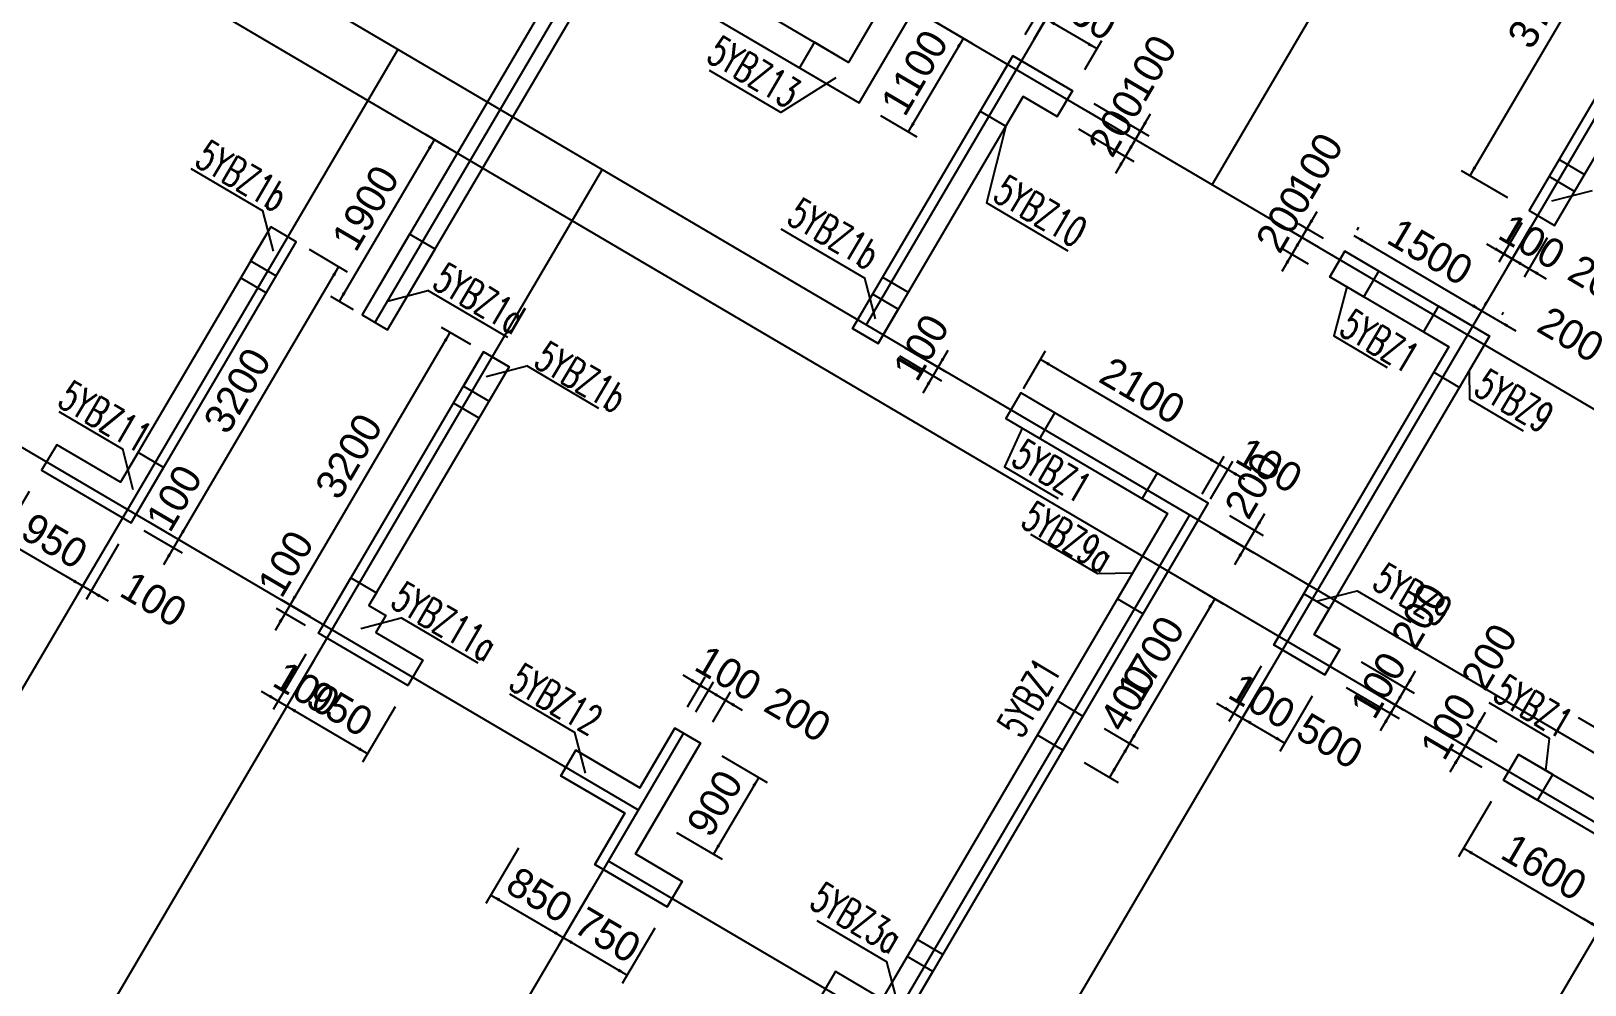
# Model space of a CAD drawing. Extents: x 387171 to 699106, y 11966 to 245688.
# Drawn here: x 504530 to 520263, y 163397 to 173051 of the extents above; entities that cross this region are included whole.
import ezdxf

# ---------------------------------------------------------------- set-up
doc = ezdxf.new("R2010")
doc.units = 0
doc.header["$LTSCALE"] = 100
doc.header["$MEASUREMENT"] = 0
doc.linetypes.add('DASHED', pattern=[19.05, 12.7, -6.35])
for name, color, linetype in [('b边缘构件', 235, 'Continuous'), ('COLU_DASH', 9, 'DASHED'), ('DOTE', 253, 'Continuous'), ('wall-主楼', 2, 'Continuous'), ('Y阴影', 254, 'Continuous'), ('小尺寸', 4, 'Continuous'), ('边缘构件标注', 1, 'Continuous')]:
    doc.layers.add(name, color=color, linetype=linetype)
doc.styles.get("Standard").update_dxf_attribs({"font": 'standard'})
doc.styles.add('tk', font='tk')
doc.dimstyles.get("Standard").update_dxf_attribs({"dimtxt": 300, "dimasz": 100, "dimexe": 100, "dimexo": 250, "dimgap": 100, "dimtad": 0, "dimtoh": 1, "dimdec": 0, "dimdsep": 46, "dimcen": 0.09, "dimclrt": 7, "dimadec": 0, "dimazin": 0, "dimtfac": 1, "dimtdec": 4, "dimtofl": 0, "dimtmove": 0, "dimatfit": 3, "dimfxl": 1, "dimtolj": 1, "dimtzin": 0, "dimarcsym": 0})

# ---------------------------------------------------------------- blocks, each defined once
blk = doc.blocks.new('*D2925')
at = {"layer": '小尺寸', "color": 0, "linetype": 'ByBlock', "lineweight": -2}
for p, q in [((509464, 164782), (509135, 164221)), ((509186, 164307), (509918, 163877)), ((510197, 164351), (509868, 163790))]:
    blk.add_line(p, q, dxfattribs=at)
for points in [[(509186, 164307), (509280, 164271), (509263, 164242)], [(509918, 163877), (509824, 163913), (509841, 163942)]]:
    blk.add_solid(points, dxfattribs=at)
at = {"layer": '小尺寸', "color": 7, "linetype": 'Continuous', "lineweight": -2, "insert": (509679, 164308), "char_height": 300, "width": 566.67, "attachment_point": 5, "rotation": 329.5454, "style": 'tk'}
blk.add_mtext('850', dxfattribs=at)
blk = doc.blocks.new('*D2810')
at = {"layer": '小尺寸', "color": 0, "linetype": 'ByBlock', "lineweight": -2}
for p, q in [((510197, 164351), (509868, 163790)), ((510844, 163971), (510514, 163410)), ((509918, 163877), (510565, 163496))]:
    blk.add_line(p, q, dxfattribs=at)
for points in [[(509918, 163877), (510013, 163840), (509996, 163812)], [(510565, 163496), (510470, 163533), (510487, 163562)]]:
    blk.add_solid(points, dxfattribs=at)
at = {"layer": '小尺寸', "color": 7, "linetype": 'Continuous', "lineweight": -2, "insert": (510368, 163902), "char_height": 300, "width": 566.67, "attachment_point": 5, "rotation": 329.5454, "style": 'tk'}
blk.add_mtext('750', dxfattribs=at)
blk = doc.blocks.new('*D4076')
at = {"layer": '小尺寸', "color": 0, "linetype": 'ByBlock', "lineweight": -2}
for p, q in [((519623, 171109), (519390, 170712)), ((519709, 171058), (519476, 170661)), ((519268, 170899), (519699, 170646))]:
    blk.add_line(p, q, dxfattribs=at)
for points in [[(519440, 170798), (519346, 170834), (519363, 170863)], [(519527, 170747), (519621, 170711), (519604, 170682)]]:
    blk.add_solid(points, dxfattribs=at)
at = {"layer": '小尺寸', "color": 7, "linetype": 'Continuous', "lineweight": -2, "insert": (519728, 170919), "char_height": 300, "width": 476.67, "attachment_point": 5, "rotation": 329.5454, "style": 'tk'}
blk.add_mtext('100', dxfattribs=at)
blk = doc.blocks.new('*D4615')
at = {"layer": '小尺寸', "color": 0, "linetype": 'ByBlock', "lineweight": -2}
for p, q in [((516663, 168147), (517006, 167945)), ((516717, 167651), (517021, 168168)), ((516562, 167974), (516904, 167773))]:
    blk.add_line(p, q, dxfattribs=at)
for points in [[(516920, 167996), (516956, 168091), (516985, 168074)], [(516818, 167823), (516782, 167729), (516753, 167746)]]:
    blk.add_solid(points, dxfattribs=at)
at = {"layer": '小尺寸', "color": 7, "linetype": 'Continuous', "lineweight": -2, "insert": (516898, 168453), "char_height": 300, "width": 566.67, "attachment_point": 5, "rotation": 59.5454, "style": 'tk'}
blk.add_mtext('200', dxfattribs=at)
blk = doc.blocks.new('*D559')
at = {"layer": '小尺寸', "color": 0, "linetype": 'ByBlock', "lineweight": -2}
for p, q in [((513372, 169850), (513800, 169598)), ((513561, 169390), (513815, 169821)), ((513322, 169763), (513749, 169512))]:
    blk.add_line(p, q, dxfattribs=at)
for points in [[(513713, 169649), (513750, 169744), (513778, 169727)], [(513663, 169563), (513626, 169468), (513598, 169485)]]:
    blk.add_solid(points, dxfattribs=at)
at = {"layer": '小尺寸', "color": 7, "linetype": 'Continuous', "lineweight": -2, "insert": (513542, 169850), "char_height": 300, "width": 476.67, "attachment_point": 5, "rotation": 59.5454, "style": 'tk'}
blk.add_mtext('100', dxfattribs=at)
blk = doc.blocks.new('*D1494')
at = {"layer": '小尺寸', "color": 0, "linetype": 'ByBlock', "lineweight": -2}
for p, q in [((519313, 165255), (518984, 164694)), ((519034, 164780), (520414, 163969)), ((520692, 164444), (520363, 163883))]:
    blk.add_line(p, q, dxfattribs=at)
for points in [[(519034, 164780), (519129, 164744), (519112, 164715)], [(520414, 163969), (520319, 164006), (520336, 164035)]]:
    blk.add_solid(points, dxfattribs=at)
at = {"layer": '小尺寸', "color": 7, "linetype": 'Continuous', "lineweight": -2, "insert": (519851, 164590), "char_height": 300, "width": 685, "attachment_point": 5, "rotation": 329.5454, "style": 'tk'}
blk.add_mtext('1600', dxfattribs=at)
blk = doc.blocks.new('*D1072')
at = {"layer": '小尺寸', "color": 0, "linetype": 'ByBlock', "lineweight": -2}
for p, q in [((520692, 164444), (520363, 163883)), ((520778, 164393), (520449, 163833)), ((520241, 164071), (520672, 163817))]:
    blk.add_line(p, q, dxfattribs=at)
for points in [[(520414, 163969), (520319, 164006), (520336, 164035)], [(520500, 163919), (520594, 163882), (520577, 163854)]]:
    blk.add_solid(points, dxfattribs=at)
at = {"layer": '小尺寸', "color": 7, "linetype": 'Continuous', "lineweight": -2, "insert": (521135, 163835), "char_height": 300, "width": 476.67, "attachment_point": 5, "rotation": 329.5454, "style": 'tk'}
blk.add_mtext('100', dxfattribs=at)
blk = doc.blocks.new('*D1032')
at = {"layer": '小尺寸', "color": 0, "linetype": 'ByBlock', "lineweight": -2}
for p, q in [((507312, 166743), (506982, 166183)), ((507398, 166692), (507068, 166132)), ((506860, 166370), (507291, 166117))]:
    blk.add_line(p, q, dxfattribs=at)
for points in [[(507033, 166269), (506938, 166305), (506955, 166334)], [(507119, 166218), (507214, 166182), (507197, 166153)]]:
    blk.add_solid(points, dxfattribs=at)
at = {"layer": '小尺寸', "color": 7, "linetype": 'Continuous', "lineweight": -2, "insert": (507320, 166390), "char_height": 300, "width": 476.67, "attachment_point": 5, "rotation": 329.546, "style": 'tk'}
blk.add_mtext('100', dxfattribs=at)
blk = doc.blocks.new('*D1934')
at = {"layer": '小尺寸', "color": 0, "linetype": 'ByBlock', "lineweight": -2}
for p, q in [((507398, 166692), (507068, 166132)), ((507119, 166218), (507938, 165737)), ((508217, 166211), (507887, 165650))]:
    blk.add_line(p, q, dxfattribs=at)
for points in [[(507119, 166218), (507214, 166182), (507197, 166153)], [(507938, 165737), (507843, 165773), (507860, 165802)]]:
    blk.add_solid(points, dxfattribs=at)
at = {"layer": '小尺寸', "color": 7, "linetype": 'Continuous', "lineweight": -2, "insert": (507655, 166193), "char_height": 300, "width": 556.67, "attachment_point": 5, "rotation": 329.546, "style": 'tk'}
blk.add_mtext('950', dxfattribs=at)
blk = doc.blocks.new('*D1527')
at = {"layer": '小尺寸', "color": 0, "linetype": 'ByBlock', "lineweight": -2}
for p, q in [((504510, 168390), (504181, 167830)), ((504231, 167916), (505050, 167435)), ((505329, 167909), (504999, 167348))]:
    blk.add_line(p, q, dxfattribs=at)
for points in [[(504231, 167916), (504326, 167880), (504309, 167851)], [(505050, 167435), (504955, 167471), (504972, 167500)]]:
    blk.add_solid(points, dxfattribs=at)
at = {"layer": '小尺寸', "color": 7, "linetype": 'Continuous', "lineweight": -2, "insert": (504767, 167891), "char_height": 300, "width": 556.67, "attachment_point": 5, "rotation": 329.5447, "style": 'tk'}
blk.add_mtext('950', dxfattribs=at)
blk = doc.blocks.new('*D2425')
at = {"layer": '小尺寸', "color": 0, "linetype": 'ByBlock', "lineweight": -2}
for p, q in [((505329, 167909), (504999, 167348)), ((505415, 167858), (505086, 167298)), ((504878, 167536), (505309, 167283))]:
    blk.add_line(p, q, dxfattribs=at)
for points in [[(505050, 167435), (504955, 167471), (504972, 167500)], [(505136, 167384), (505231, 167348), (505214, 167319)]]:
    blk.add_solid(points, dxfattribs=at)
at = {"layer": '小尺寸', "color": 7, "linetype": 'Continuous', "lineweight": -2, "insert": (505772, 167300), "char_height": 300, "width": 476.67, "attachment_point": 5, "rotation": 329.5447, "style": 'tk'}
blk.add_mtext('100', dxfattribs=at)
blk = doc.blocks.new('*D3519')
at = {"layer": '小尺寸', "color": 0, "linetype": 'ByBlock', "lineweight": -2}
for p, q in [((519709, 171058), (519476, 170661)), ((519882, 170957), (519648, 170560)), ((519354, 170849), (519871, 170545))]:
    blk.add_line(p, q, dxfattribs=at)
for points in [[(519527, 170747), (519432, 170784), (519449, 170812)], [(519699, 170646), (519794, 170610), (519777, 170581)]]:
    blk.add_solid(points, dxfattribs=at)
at = {"layer": '小尺寸', "color": 7, "linetype": 'Continuous', "lineweight": -2, "insert": (520430, 170506), "char_height": 300, "width": 566.67, "attachment_point": 5, "rotation": 329.5454, "style": 'tk'}
blk.add_mtext('200', dxfattribs=at)
blk = doc.blocks.new('*D3670')
at = {"layer": '小尺寸', "color": 0, "linetype": 'ByBlock', "lineweight": -2}
for p, q in [((521357, 174551), (520887, 174828)), ((520973, 174777), (519098, 171587)), ((519482, 171362), (519012, 171638))]:
    blk.add_line(p, q, dxfattribs=at)
for points in [[(520973, 174777), (520937, 174682), (520908, 174699)], [(519098, 171587), (519134, 171682), (519163, 171665)]]:
    blk.add_solid(points, dxfattribs=at)
at = {"layer": '小尺寸', "color": 7, "linetype": 'Continuous', "lineweight": -2, "insert": (519820, 173309), "char_height": 300, "width": 780, "attachment_point": 5, "rotation": 59.5454, "style": 'tk'}
blk.add_mtext('3700', dxfattribs=at)
blk = doc.blocks.new('*D1305')
at = {"layer": '小尺寸', "color": 0, "linetype": 'ByBlock', "lineweight": -2}
for p, q in [((507344, 170842), (507731, 170615)), ((507644, 170665), (506022, 167907)), ((505722, 168084), (506109, 167856))]:
    blk.add_line(p, q, dxfattribs=at)
for points in [[(507644, 170665), (507608, 170571), (507579, 170588)], [(506022, 167907), (506059, 168002), (506087, 167985)]]:
    blk.add_solid(points, dxfattribs=at)
at = {"layer": '小尺寸', "color": 7, "linetype": 'Continuous', "lineweight": -2, "insert": (506618, 169413), "char_height": 300, "width": 780, "attachment_point": 5, "rotation": 59.5454, "style": 'tk'}
blk.add_mtext('3200', dxfattribs=at)
blk = doc.blocks.new('*D2034')
at = {"layer": '小尺寸', "color": 0, "linetype": 'ByBlock', "lineweight": -2}
for p, q in [((505722, 168084), (506109, 167856)), ((506124, 168079), (505870, 167648)), ((505671, 167997), (506058, 167770))]:
    blk.add_line(p, q, dxfattribs=at)
for points in [[(506022, 167907), (506059, 168002), (506087, 167985)], [(505972, 167821), (505935, 167726), (505907, 167743)]]:
    blk.add_solid(points, dxfattribs=at)
at = {"layer": '小尺寸', "color": 7, "linetype": 'Continuous', "lineweight": -2, "insert": (505978, 168325), "char_height": 300, "width": 476.67, "attachment_point": 5, "rotation": 59.5454, "style": 'tk'}
blk.add_mtext('100', dxfattribs=at)
blk = doc.blocks.new('*D1815')
at = {"layer": '小尺寸', "color": 0, "linetype": 'ByBlock', "lineweight": -2}
for p, q in [((508774, 170002), (507152, 167243)), ((508982, 169879), (508687, 170052)), ((507360, 167121), (507065, 167294))]:
    blk.add_line(p, q, dxfattribs=at)
for points in [[(508774, 170002), (508737, 169907), (508708, 169924)], [(507152, 167243), (507188, 167338), (507217, 167321)]]:
    blk.add_solid(points, dxfattribs=at)
at = {"layer": '小尺寸', "color": 7, "linetype": 'Continuous', "lineweight": -2, "insert": (507747, 168749), "char_height": 300, "width": 780, "attachment_point": 5, "rotation": 59.5454, "style": 'tk'}
blk.add_mtext('3200', dxfattribs=at)
blk = doc.blocks.new('*D2879')
at = {"layer": '小尺寸', "color": 0, "linetype": 'ByBlock', "lineweight": -2}
for p, q in [((507253, 167415), (507000, 166984)), ((507360, 167121), (507065, 167294)), ((507309, 167034), (507015, 167208))]:
    blk.add_line(p, q, dxfattribs=at)
for points in [[(507152, 167243), (507188, 167338), (507217, 167321)], [(507101, 167157), (507065, 167062), (507036, 167079)]]:
    blk.add_solid(points, dxfattribs=at)
at = {"layer": '小尺寸', "color": 7, "linetype": 'Continuous', "lineweight": -2, "insert": (507108, 167661), "char_height": 300, "width": 476.67, "attachment_point": 5, "rotation": 59.5454, "style": 'tk'}
blk.add_mtext('100', dxfattribs=at)
blk = doc.blocks.new('*D3053')
at = {"layer": '小尺寸', "color": 0, "linetype": 'ByBlock', "lineweight": -2}
for p, q in [((517958, 171039), (517975, 171067)), ((517924, 170981), (519217, 170221)), ((519251, 170279), (519268, 170307))]:
    blk.add_line(p, q, dxfattribs=at)
for points in [[(517924, 170981), (518019, 170945), (518002, 170916)], [(519217, 170221), (519122, 170257), (519139, 170286)]]:
    blk.add_solid(points, dxfattribs=at)
at = {"layer": '小尺寸', "color": 7, "linetype": 'Continuous', "lineweight": -2, "insert": (518697, 170817), "char_height": 300, "width": 690, "attachment_point": 5, "rotation": 329.5454, "style": 'tk'}
blk.add_mtext('1500', dxfattribs=at)
blk = doc.blocks.new('*D3954')
at = {"layer": '小尺寸', "color": 0, "linetype": 'ByBlock', "lineweight": -2}
for p, q in [((519045, 170322), (519562, 170018)), ((519251, 170279), (519268, 170307)), ((519424, 170178), (519440, 170206))]:
    blk.add_line(p, q, dxfattribs=at)
for points in [[(519217, 170221), (519122, 170257), (519139, 170286)], [(519389, 170120), (519484, 170083), (519467, 170055)]]:
    blk.add_solid(points, dxfattribs=at)
at = {"layer": '小尺寸', "color": 7, "linetype": 'Continuous', "lineweight": -2, "insert": (520121, 169980), "char_height": 300, "width": 566.67, "attachment_point": 5, "rotation": 329.5454, "style": 'tk'}
blk.add_mtext('200', dxfattribs=at)
blk = doc.blocks.new('*D534')
at = {"layer": '小尺寸', "color": 0, "linetype": 'ByBlock', "lineweight": -2}
for p, q in [((516986, 166623), (516656, 166063)), ((517072, 166572), (516742, 166012)), ((516534, 166250), (516965, 165997))]:
    blk.add_line(p, q, dxfattribs=at)
for points in [[(516707, 166149), (516612, 166185), (516629, 166214)], [(516793, 166098), (516888, 166062), (516871, 166033)]]:
    blk.add_solid(points, dxfattribs=at)
at = {"layer": '小尺寸', "color": 7, "linetype": 'Continuous', "lineweight": -2, "insert": (516994, 166270), "char_height": 300, "width": 476.67, "attachment_point": 5, "rotation": 329.5454, "style": 'tk'}
blk.add_mtext('100', dxfattribs=at)
blk = doc.blocks.new('*D114')
at = {"layer": '小尺寸', "color": 0, "linetype": 'ByBlock', "lineweight": -2}
for p, q in [((517072, 166572), (516742, 166012)), ((517503, 166319), (517173, 165759)), ((516793, 166098), (517224, 165845))]:
    blk.add_line(p, q, dxfattribs=at)
for points in [[(516793, 166098), (516888, 166062), (516871, 166033)], [(517224, 165845), (517129, 165881), (517146, 165910)]]:
    blk.add_solid(points, dxfattribs=at)
at = {"layer": '小尺寸', "color": 7, "linetype": 'Continuous', "lineweight": -2, "insert": (517681, 165866), "char_height": 300, "width": 566.67, "attachment_point": 5, "rotation": 329.5454, "style": 'tk'}
blk.add_mtext('500', dxfattribs=at)
blk = doc.blocks.new('*D1053')
at = {"layer": '小尺寸', "color": 0, "linetype": 'ByBlock', "lineweight": -2}
for p, q in [((517845, 166408), (518381, 166093)), ((518039, 166410), (518431, 166179)), ((518193, 165971), (518446, 166402))]:
    blk.add_line(p, q, dxfattribs=at)
for points in [[(518345, 166230), (518381, 166324), (518410, 166307)], [(518294, 166144), (518258, 166049), (518229, 166066)]]:
    blk.add_solid(points, dxfattribs=at)
at = {"layer": '小尺寸', "color": 7, "linetype": 'Continuous', "lineweight": -2, "insert": (518173, 166431), "char_height": 300, "width": 476.67, "attachment_point": 5, "rotation": 59.5454, "style": 'tk'}
blk.add_mtext('100', dxfattribs=at)
blk = doc.blocks.new('*D952')
at = {"layer": '小尺寸', "color": 0, "linetype": 'ByBlock', "lineweight": -2}
for p, q in [((517997, 166666), (518533, 166351)), ((518244, 166057), (518548, 166575)), ((518039, 166410), (518431, 166179))]:
    blk.add_line(p, q, dxfattribs=at)
for points in [[(518446, 166402), (518483, 166497), (518512, 166480)], [(518345, 166230), (518309, 166135), (518280, 166152)]]:
    blk.add_solid(points, dxfattribs=at)
at = {"layer": '小尺寸', "color": 7, "linetype": 'Continuous', "lineweight": -2, "insert": (518586, 167133), "char_height": 300, "width": 566.67, "attachment_point": 5, "rotation": 59.5454, "style": 'tk'}
blk.add_mtext('200', dxfattribs=at)
blk = doc.blocks.new('*D678')
at = {"layer": '小尺寸', "color": 0, "linetype": 'ByBlock', "lineweight": -2}
for p, q in [((518900, 165555), (519154, 165986)), ((519275, 165683), (518966, 165865)), ((519224, 165597), (518915, 165778))]:
    blk.add_line(p, q, dxfattribs=at)
for points in [[(519052, 165814), (519088, 165909), (519117, 165892)], [(519001, 165728), (518965, 165633), (518936, 165650)]]:
    blk.add_solid(points, dxfattribs=at)
at = {"layer": '小尺寸', "color": 7, "linetype": 'Continuous', "lineweight": -2, "insert": (518880, 166015), "char_height": 300, "width": 476.67, "attachment_point": 5, "rotation": 59.5454, "style": 'tk'}
blk.add_mtext('100', dxfattribs=at)
blk = doc.blocks.new('*D1461')
at = {"layer": '小尺寸', "color": 0, "linetype": 'ByBlock', "lineweight": -2}
for p, q in [((518951, 165642), (519255, 166159)), ((519376, 165855), (519067, 166037)), ((519275, 165683), (518966, 165865))]:
    blk.add_line(p, q, dxfattribs=at)
for points in [[(519154, 165986), (519190, 166081), (519219, 166064)], [(519052, 165814), (519016, 165719), (518987, 165736)]]:
    blk.add_solid(points, dxfattribs=at)
at = {"layer": '小尺寸', "color": 7, "linetype": 'Continuous', "lineweight": -2, "insert": (519294, 166718), "char_height": 300, "width": 566.67, "attachment_point": 5, "rotation": 59.5454, "style": 'tk'}
blk.add_mtext('200', dxfattribs=at)
blk = doc.blocks.new('*D1222')
at = {"layer": '小尺寸', "color": 0, "linetype": 'ByBlock', "lineweight": -2}
for p, q in [((517549, 171222), (517296, 170791)), ((517616, 170951), (517362, 171100)), ((517565, 170864), (517311, 171014))]:
    blk.add_line(p, q, dxfattribs=at)
for points in [[(517448, 171049), (517484, 171144), (517513, 171127)], [(517397, 170963), (517361, 170868), (517332, 170885)]]:
    blk.add_solid(points, dxfattribs=at)
at = {"layer": '小尺寸', "color": 7, "linetype": 'Continuous', "lineweight": -2, "insert": (517532, 171685), "char_height": 300, "width": 476.67, "attachment_point": 5, "rotation": 59.5454, "style": 'tk'}
blk.add_mtext('100', dxfattribs=at)
blk = doc.blocks.new('*D2258')
at = {"layer": '小尺寸', "color": 0, "linetype": 'ByBlock', "lineweight": -2}
for p, q in [((517499, 171136), (517195, 170618)), ((517565, 170864), (517311, 171014)), ((517464, 170692), (517210, 170841))]:
    blk.add_line(p, q, dxfattribs=at)
for points in [[(517397, 170963), (517434, 171058), (517462, 171041)], [(517296, 170791), (517260, 170696), (517231, 170713)]]:
    blk.add_solid(points, dxfattribs=at)
at = {"layer": '小尺寸', "color": 7, "linetype": 'Continuous', "lineweight": -2, "insert": (517215, 171146), "char_height": 300, "width": 566.67, "attachment_point": 5, "rotation": 59.5454, "style": 'tk'}
blk.add_mtext('200', dxfattribs=at)
blk = doc.blocks.new('*D2534')
at = {"layer": '小尺寸', "color": 0, "linetype": 'ByBlock', "lineweight": -2}
for p, q in [((514682, 172965), (514856, 173261)), ((515323, 172870), (514805, 173174)), ((515200, 172661), (515373, 172956))]:
    blk.add_line(p, q, dxfattribs=at)
for points in [[(514805, 173174), (514900, 173138), (514883, 173109)], [(515323, 172870), (515228, 172907), (515245, 172935)]]:
    blk.add_solid(points, dxfattribs=at)
at = {"layer": '小尺寸', "color": 7, "linetype": 'Continuous', "lineweight": -2, "insert": (515191, 173238), "char_height": 300, "width": 556.67, "attachment_point": 5, "rotation": 329.5454, "style": 'tk'}
blk.add_mtext('600', dxfattribs=at)
blk = doc.blocks.new('*D2408')
at = {"layer": '小尺寸', "color": 0, "linetype": 'ByBlock', "lineweight": -2}
for p, q in [((514978, 173073), (514547, 173326)), ((514596, 173016), (514770, 173311)), ((514682, 172965), (514856, 173261))]:
    blk.add_line(p, q, dxfattribs=at)
for points in [[(514719, 173225), (514624, 173261), (514641, 173290)], [(514805, 173174), (514900, 173138), (514883, 173109)]]:
    blk.add_solid(points, dxfattribs=at)
at = {"layer": '小尺寸', "color": 7, "linetype": 'Continuous', "lineweight": -2, "insert": (515007, 173346), "char_height": 300, "width": 476.67, "attachment_point": 5, "rotation": 329.5454, "style": 'tk'}
blk.add_mtext('100', dxfattribs=at)
blk = doc.blocks.new('*D1493')
at = {"layer": '小尺寸', "color": 0, "linetype": 'ByBlock', "lineweight": -2}
for p, q in [((515289, 172319), (515849, 171990)), ((515238, 172233), (515798, 171903)), ((515611, 171782), (515864, 172213))]:
    blk.add_line(p, q, dxfattribs=at)
for points in [[(515763, 172040), (515799, 172135), (515828, 172118)], [(515712, 171954), (515676, 171859), (515647, 171876)]]:
    blk.add_solid(points, dxfattribs=at)
at = {"layer": '小尺寸', "color": 7, "linetype": 'Continuous', "lineweight": -2, "insert": (515846, 172676), "char_height": 300, "width": 476.67, "attachment_point": 5, "rotation": 59.5454, "style": 'tk'}
blk.add_mtext('100', dxfattribs=at)
blk = doc.blocks.new('*D3373')
at = {"layer": '小尺寸', "color": 0, "linetype": 'ByBlock', "lineweight": -2}
for p, q in [((516387, 168367), (516612, 168750)), ((516820, 168512), (516389, 168765)), ((516473, 168316), (516698, 168699))]:
    blk.add_line(p, q, dxfattribs=at)
for points in [[(516561, 168664), (516467, 168700), (516483, 168729)], [(516647, 168613), (516742, 168577), (516725, 168548)]]:
    blk.add_solid(points, dxfattribs=at)
at = {"layer": '小尺寸', "color": 7, "linetype": 'Continuous', "lineweight": -2, "insert": (517066, 168657), "char_height": 300, "width": 476.67, "attachment_point": 5, "rotation": 329.5454, "style": 'tk'}
blk.add_mtext('100', dxfattribs=at)
blk = doc.blocks.new('*D2958')
at = {"layer": '小尺寸', "color": 0, "linetype": 'ByBlock', "lineweight": -2}
for p, q in [((514577, 169432), (514802, 169814)), ((516561, 168664), (514751, 169728)), ((516387, 168367), (516612, 168750))]:
    blk.add_line(p, q, dxfattribs=at)
for points in [[(514751, 169728), (514846, 169692), (514829, 169663)], [(516561, 168664), (516467, 168700), (516483, 168729)]]:
    blk.add_solid(points, dxfattribs=at)
at = {"layer": '小尺寸', "color": 7, "linetype": 'Continuous', "lineweight": -2, "insert": (515783, 169411), "char_height": 300, "width": 775, "attachment_point": 5, "rotation": 329.5454, "style": 'tk'}
blk.add_mtext('2100', dxfattribs=at)
blk = doc.blocks.new('*D347')
at = {"layer": '小尺寸', "color": 0, "linetype": 'ByBlock', "lineweight": -2}
for p, q in [((508758, 171867), (508527, 172003)), ((508613, 171952), (507650, 170314)), ((507795, 170229), (507564, 170365))]:
    blk.add_line(p, q, dxfattribs=at)
for points in [[(508613, 171952), (508577, 171857), (508548, 171874)], [(507650, 170314), (507686, 170409), (507715, 170392)]]:
    blk.add_solid(points, dxfattribs=at)
at = {"layer": '小尺寸', "color": 7, "linetype": 'Continuous', "lineweight": -2, "insert": (507916, 171260), "char_height": 300, "width": 685, "attachment_point": 5, "rotation": 59.5454, "style": 'tk'}
blk.add_mtext('1900', dxfattribs=at)
blk = doc.blocks.new('*D73')
at = {"layer": '小尺寸', "color": 0, "linetype": 'ByBlock', "lineweight": -2}
for p, q in [((516258, 167457), (516601, 167255)), ((516515, 167306), (515653, 165841)), ((515396, 165992), (515739, 165790))]:
    blk.add_line(p, q, dxfattribs=at)
for points in [[(516515, 167306), (516478, 167211), (516449, 167228)], [(515653, 165841), (515689, 165936), (515718, 165919)]]:
    blk.add_solid(points, dxfattribs=at)
at = {"layer": '小尺寸', "color": 7, "linetype": 'Continuous', "lineweight": -2, "insert": (515868, 166700), "char_height": 300, "width": 690, "attachment_point": 5, "rotation": 59.5454, "style": 'tk'}
blk.add_mtext('1700', dxfattribs=at)
blk = doc.blocks.new('*D867')
at = {"layer": '小尺寸', "color": 0, "linetype": 'ByBlock', "lineweight": -2}
for p, q in [((515396, 165992), (515739, 165790)), ((515653, 165841), (515450, 165496)), ((515194, 165647), (515537, 165445))]:
    blk.add_line(p, q, dxfattribs=at)
for points in [[(515653, 165841), (515617, 165746), (515588, 165763)], [(515450, 165496), (515487, 165591), (515515, 165574)]]:
    blk.add_solid(points, dxfattribs=at)
at = {"layer": '小尺寸', "color": 7, "linetype": 'Continuous', "lineweight": -2, "insert": (515634, 166302), "char_height": 300, "width": 576.67, "attachment_point": 5, "rotation": 59.5454, "style": 'tk'}
blk.add_mtext('400', dxfattribs=at)
blk = doc.blocks.new('*D583')
at = {"layer": '小尺寸', "color": 0, "linetype": 'ByBlock', "lineweight": -2}
for p, q in [((511523, 165717), (511983, 165446)), ((511897, 165497), (511440, 164721)), ((511066, 164941), (511527, 164671))]:
    blk.add_line(p, q, dxfattribs=at)
for points in [[(511897, 165497), (511860, 165402), (511832, 165419)], [(511440, 164721), (511477, 164816), (511505, 164799)]]:
    blk.add_solid(points, dxfattribs=at)
at = {"layer": '小尺寸', "color": 7, "linetype": 'Continuous', "lineweight": -2, "insert": (511453, 165236), "char_height": 300, "width": 556.67, "attachment_point": 5, "rotation": 59.5454, "style": 'tk'}
blk.add_mtext('900', dxfattribs=at)
blk = doc.blocks.new('*D1682')
at = {"layer": '小尺寸', "color": 0, "linetype": 'ByBlock', "lineweight": -2}
for p, q in [((511734, 166176), (511217, 166480)), ((511261, 166161), (511440, 166465)), ((511434, 166059), (511613, 166364))]:
    blk.add_line(p, q, dxfattribs=at)
for points in [[(511390, 166379), (511295, 166415), (511312, 166444)], [(511562, 166277), (511657, 166241), (511640, 166212)]]:
    blk.add_solid(points, dxfattribs=at)
at = {"layer": '小尺寸', "color": 7, "linetype": 'Continuous', "lineweight": -2, "insert": (512293, 166137), "char_height": 300, "width": 566.67, "attachment_point": 5, "rotation": 329.5454, "style": 'tk'}
blk.add_mtext('200', dxfattribs=at)
blk = doc.blocks.new('*D1426')
at = {"layer": '小尺寸', "color": 0, "linetype": 'ByBlock', "lineweight": -2}
for p, q in [((511562, 166277), (511131, 166531)), ((511175, 166211), (511354, 166516)), ((511261, 166161), (511440, 166465))]:
    blk.add_line(p, q, dxfattribs=at)
for points in [[(511303, 166430), (511209, 166466), (511226, 166495)], [(511390, 166379), (511484, 166342), (511467, 166314)]]:
    blk.add_solid(points, dxfattribs=at)
at = {"layer": '小尺寸', "color": 7, "linetype": 'Continuous', "lineweight": -2, "insert": (511591, 166551), "char_height": 300, "width": 476.67, "attachment_point": 5, "rotation": 329.5454, "style": 'tk'}
blk.add_mtext('100', dxfattribs=at)
blk = doc.blocks.new('*D2176')
at = {"layer": '小尺寸', "color": 0, "linetype": 'ByBlock', "lineweight": -2}
for p, q in [((513686, 173145), (514056, 172928)), ((513970, 172979), (513412, 172030)), ((513129, 172197), (513498, 171980))]:
    blk.add_line(p, q, dxfattribs=at)
for points in [[(513970, 172979), (513933, 172884), (513904, 172901)], [(513412, 172030), (513448, 172125), (513477, 172108)]]:
    blk.add_solid(points, dxfattribs=at)
at = {"layer": '小尺寸', "color": 7, "linetype": 'Continuous', "lineweight": -2, "insert": (513475, 172631), "char_height": 300, "width": 685, "attachment_point": 5, "rotation": 59.5454, "style": 'tk'}
blk.add_mtext('1100', dxfattribs=at)
blk = doc.blocks.new('*D4081')
at = {"layer": '小尺寸', "color": 0, "linetype": 'ByBlock', "lineweight": -2}
for p, q in [((515238, 172233), (515798, 171903)), ((515813, 172126), (515509, 171609)), ((515136, 172061), (515697, 171731))]:
    blk.add_line(p, q, dxfattribs=at)
for points in [[(515712, 171954), (515748, 172048), (515777, 172032)], [(515611, 171782), (515574, 171687), (515546, 171704)]]:
    blk.add_solid(points, dxfattribs=at)
at = {"layer": '小尺寸', "color": 7, "linetype": 'Continuous', "lineweight": -2, "insert": (515519, 172118), "char_height": 300, "width": 566.67, "attachment_point": 5, "rotation": 59.5454, "style": 'tk'}
blk.add_mtext('200', dxfattribs=at)

msp = doc.modelspace()

# ---------------------------------------------------------------- hatches: boundary and pattern name
at = {"layer": 'Y阴影'}
h = msp.add_hatch(dxfattribs=at)
h.set_pattern_fill('ANSI31', color=256, scale=25, angle=-30.45463, style=0)
h.set_pattern_definition([])
h.paths.add_polyline_path([(512573.1, 173915.7), (512421, 173657.1), (513110.7, 173251.6), (512806.5, 172734.4), (512461.7, 172937.2), (512309.7, 172678.6), (512913.1, 172323.8), (513521.3, 173358.2)], flags=0)
h = msp.add_hatch(dxfattribs=at)
h.set_pattern_fill('ANSI31', color=256, scale=25, angle=-30.45463, style=0)
h.set_pattern_definition([])
h.paths.add_polyline_path([(514469.6, 172800.7), (514140.1, 172240.3), (514398.7, 172088.3), (514576.1, 172390), (514921, 172187.2), (515073.1, 172445.8)], flags=0)
h = msp.add_hatch(dxfattribs=at)
h.set_pattern_fill('ANSI31', color=256, scale=25, angle=-30.45463, style=0)
h.set_pattern_definition([])
h.paths.add_polyline_path([(519900, 171579.8), (519697.2, 171235), (519955.8, 171082.9), (520158.6, 171427.7)], flags=0)
h = msp.add_hatch(dxfattribs=at)
h.set_pattern_fill('ANSI31', color=256, scale=25, angle=-30.45463, style=0)
h.set_pattern_definition([])
h.paths.add_polyline_path([(506955.8, 171070.3), (506753.1, 170725.5), (507011.7, 170573.4), (507214.5, 170918.2)], flags=0)
h = msp.add_hatch(dxfattribs=at)
h.set_pattern_fill('ANSI31', color=256, scale=25, angle=-30.45463, style=0)
h.set_pattern_definition([])
h.paths.add_polyline_path([(508362.8, 170997), (507881.3, 170178.1), (508139.9, 170026), (508621.4, 170845)], flags=0)
h = msp.add_hatch(dxfattribs=at)
h.set_pattern_fill('ANSI31', color=256, scale=25, angle=-30.45463, style=0)
h.set_pattern_definition([])
h.paths.add_polyline_path([(517679.4, 170565.3), (518024.2, 170362.6), (518176.3, 170621.2), (517831.5, 170823.9)], flags=0)
h = msp.add_hatch(dxfattribs=at)
h.set_pattern_fill('ANSI31', color=256, scale=25, angle=-30.45463, style=0)
h.set_pattern_definition([])
h.paths.add_polyline_path([(513050.4, 170387), (512847.6, 170042.2), (513106.2, 169890.1), (513309, 170234.9)], flags=0)
h = msp.add_hatch(dxfattribs=at)
h.set_pattern_fill('ANSI31', color=256, scale=25, angle=-30.45463, style=0)
h.set_pattern_definition([])
h.paths.add_polyline_path([(518779.7, 170266.4), (518627.7, 170007.8), (518886.3, 169855.7), (518734.2, 169597.1), (518992.8, 169445.1), (519296.9, 169962.3)], flags=0)
h = msp.add_hatch(dxfattribs=at)
h.set_pattern_fill('ANSI31', color=256, scale=25, angle=-30.45463, style=0)
h.set_pattern_definition([])
h.paths.add_polyline_path([(509110.9, 169803.1), (508908.2, 169458.3), (509166.8, 169306.3), (509369.5, 169651.1)], flags=0)
h = msp.add_hatch(dxfattribs=at)
h.set_pattern_fill('ANSI31', color=256, scale=25, angle=-30.45463, style=0)
h.set_pattern_definition([])
h.paths.add_polyline_path([(514399.4, 169129.7), (514744.2, 168927), (514896.3, 169185.6), (514551.5, 169388.3)], flags=0)
h = msp.add_hatch(dxfattribs=at)
h.set_pattern_fill('ANSI31', color=256, scale=25, angle=-30.45463, style=0)
h.set_pattern_definition([])
h.paths.add_polyline_path([(504636.7, 168605.7), (505541.8, 168073.5), (505871.3, 168633.8), (505612.7, 168785.9), (505435.3, 168484.2), (504788.8, 168864.3)], flags=0)
h = msp.add_hatch(dxfattribs=at)
h.set_pattern_fill('ANSI31', color=256, scale=25, angle=-30.45463, style=0)
h.set_pattern_definition([])
h.paths.add_polyline_path([(515930.6, 168577.5), (515778.5, 168318.8), (516037.1, 168166.8), (515530.3, 167304.8), (515788.9, 167152.7), (516447.8, 168273.3)], flags=0)
h = msp.add_hatch(dxfattribs=at)
h.set_pattern_fill('ANSI31', color=256, scale=25, angle=-30.45463, style=0)
h.set_pattern_definition([])
h.paths.add_polyline_path([(508026.4, 167366.7), (507950.5, 167237.7), (508122.9, 167136.3), (508021.4, 166963.6), (508495.5, 166684.9), (508343.4, 166426.3), (507438.3, 166958.4), (507767.8, 167518.8)], flags=0)
h = msp.add_hatch(dxfattribs=at)
h.set_pattern_fill('ANSI31', color=256, scale=25, angle=-30.45463, style=0)
h.set_pattern_definition([])
h.paths.add_polyline_path([(517416.4, 167355.8), (517112.3, 166838.6), (517629.5, 166534.5), (517781.5, 166793.1), (517522.9, 166945.2), (517675, 167203.8)], flags=0)
h = msp.add_hatch(dxfattribs=at)
h.set_pattern_fill('ANSI31', color=256, scale=25, angle=-30.45463, style=0)
h.set_pattern_definition([])
h.paths.add_polyline_path([(514922.1, 166270.8), (515180.7, 166118.7), (514978, 165773.9), (514719.4, 165925.9)], flags=0)
h = msp.add_hatch(dxfattribs=at)
h.set_pattern_fill('ANSI31', color=256, scale=25, angle=-30.45463, style=0)
h.set_pattern_definition([])
h.paths.add_polyline_path([(510970.4, 164186.1), (510237.7, 164616.9), (510541.6, 165133.8), (509895.1, 165513.9), (510047.1, 165772.5), (510693.7, 165392.4), (511048.5, 165995.8), (511307.1, 165843.7), (510648.4, 164723.5), (511122.5, 164444.7)], flags=0)
h = msp.add_hatch(dxfattribs=at)
h.set_pattern_fill('ANSI31', color=256, scale=25, angle=-30.45463, style=0)
h.set_pattern_definition([])
h.paths.add_polyline_path([(519591.8, 165728.7), (519439.7, 165470.1), (519784.6, 165267.3), (519936.6, 165526)], flags=0)
h = msp.add_hatch(dxfattribs=at)
h.set_pattern_fill('ANSI31', color=256, scale=25, angle=-30.45463, style=0)
h.set_pattern_definition([])
h.paths.add_polyline_path([(512673.9, 163532), (512521.9, 163273.4), (513254.6, 162842.5), (513660.1, 163532.2), (513401.5, 163684.2), (513148, 163253.2)], flags=0)

# ---------------------------------------------------------------- linework, layer by layer
at = {"layer": 'b边缘构件'}
for points in [[(512573.1, 173915.7), (512421, 173657.1), (513110.7, 173251.6), (512806.5, 172734.4), (512461.7, 172937.2), (512309.7, 172678.6), (512913.1, 172323.8), (513521.3, 173358.2), (512573.1, 173915.7)], [(514469.6, 172800.7), (514140.1, 172240.3), (514398.7, 172088.3), (514576.1, 172390), (514921, 172187.2), (515073.1, 172445.8), (514469.6, 172800.7)], [(519900, 171579.8), (519697.2, 171235), (519955.8, 171082.9), (520158.6, 171427.7), (519900, 171579.8)], [(506955.8, 171070.3), (506753.1, 170725.5), (507011.7, 170573.4), (507214.5, 170918.2), (506955.8, 171070.3)], [(508362.8, 170997), (507881.3, 170178.1), (508139.9, 170026), (508621.4, 170845), (508362.8, 170997)], [(517679.4, 170565.3), (518024.2, 170362.6), (518176.3, 170621.2), (517831.5, 170823.9), (517679.4, 170565.3)], [(513050.4, 170387), (512847.6, 170042.2), (513106.2, 169890.1), (513309, 170234.9), (513050.4, 170387)], [(518779.7, 170266.4), (518627.7, 170007.8), (518886.3, 169855.7), (518734.2, 169597.1), (518992.8, 169445.1), (519296.9, 169962.3), (518779.7, 170266.4)], [(509110.9, 169803.1), (508908.2, 169458.3), (509166.8, 169306.3), (509369.5, 169651.1), (509110.9, 169803.1)], [(514399.4, 169129.7), (514744.2, 168927), (514896.3, 169185.6), (514551.5, 169388.3), (514399.4, 169129.7)], [(504636.7, 168605.7), (505541.8, 168073.5), (505871.3, 168633.8), (505612.7, 168785.9), (505435.3, 168484.2), (504788.8, 168864.3), (504636.7, 168605.7)], [(515930.6, 168577.5), (515778.5, 168318.8), (516037.1, 168166.8), (515530.3, 167304.8), (515788.9, 167152.7), (516447.8, 168273.3), (515930.6, 168577.5)], [(517416.4, 167355.8), (517112.3, 166838.6), (517629.5, 166534.5), (517781.5, 166793.1), (517522.9, 166945.2), (517675, 167203.8), (517416.4, 167355.8)], [(519591.8, 165728.7), (519439.7, 165470.1), (519784.6, 165267.3), (519936.6, 165526), (519591.8, 165728.7)], [(512673.9, 163532), (512521.9, 163273.4), (513254.6, 162842.5), (513660.1, 163532.2), (513401.5, 163684.2), (513148, 163253.2), (512673.9, 163532)]]:
    msp.add_lwpolyline(points, dxfattribs=at)
for points in [[(508026.4, 167366.7), (507950.5, 167237.7), (508122.9, 167136.3), (508021.4, 166963.6), (508495.5, 166684.9), (508343.4, 166426.3), (507438.3, 166958.4), (507767.8, 167518.8)], [(514922.1, 166270.8), (515180.7, 166118.7), (514978, 165773.9), (514719.4, 165925.9)], [(510970.4, 164186.1), (510237.7, 164616.9), (510541.6, 165133.8), (509895.1, 165513.9), (510047.1, 165772.5), (510693.7, 165392.4), (511048.5, 165995.8), (511307.1, 165843.7), (510648.4, 164723.5), (511122.5, 164444.7)]]:
    msp.add_lwpolyline(points, close=True, dxfattribs=at)
at = {"layer": 'COLU_DASH'}
for p, q in [((520001.3, 171752.2), (520260, 171600.1)), ((506910.3, 170401), (506651.7, 170553.1)), ((513151.7, 170559.4), (513410.3, 170407.3)), ((509065.4, 169133.9), (508806.8, 169285.9)), ((513761.5, 163704.6), (513502.8, 163856.6))]:
    msp.add_line(p, q, dxfattribs=at)
at = {"layer": 'DOTE'}
for p, q in [((487311.5, 188652.7), (528297.4, 164553.8)), ((517227.7, 185778), (508010.6, 170102.1)), ((522507.5, 163782.3), (485487, 185549.6)), ((522917.1, 182432.8), (516487.6, 171497.7)), ((483053.9, 181411.6), (510678.3, 165169)), ((525503.2, 180912.2), (512139.5, 158183.9)), ((516785.8, 176542.7), (512984.5, 170077.7)), ((531878.7, 158968.3), (502295.3, 176362.7)), ((508243.3, 172865.4), (502829.5, 163657.9)), ((524975.1, 171727.5), (515760, 156055.1)), ((510312.2, 171648.9), (504898.4, 162441.4)), ((516260.2, 168151.6), (510846.4, 158944.1)), ((511134.7, 165945.1), (508001.7, 160616.8)), ((510374.2, 164651.8), (528701.7, 153875.6))]:
    msp.add_line(p, q, dxfattribs=at)
at = {"layer": 'wall-主楼'}
for points in [[(512573.1, 173915.7), (512421, 173657.1), (513110.7, 173251.6), (512806.5, 172734.4), (507979.2, 175572.8), (508283.3, 176090), (508972.9, 175684.6), (509125, 175943.2), (508176.7, 176500.7), (507568.5, 175466.3), (510111.5, 173971), (507881.3, 170178.1), (508139.9, 170026), (510370.1, 173819), (512913.1, 172323.8), (513521.3, 173358.2)], [(521623.3, 174510.7), (521319.2, 173993.5), (520888.2, 174246.9), (520736.1, 173988.3), (521167.1, 173734.8), (519697.2, 171235), (519955.8, 171082.9), (521729.8, 174100), (522117.7, 173871.9), (522269.8, 174130.5)], [(514469.6, 172800.7), (515073, 172445.9), (514920.9, 172187.2), (514576.1, 172390), (513106.2, 169890.1), (512847.6, 170042.2)], [(506955.8, 171070.3), (505435.3, 168484.2), (504788.8, 168864.3), (504636.7, 168605.7), (505541.8, 168073.5), (507214.5, 170918.2)], [(517629.5, 166534.5), (517112.3, 166838.6), (518886.3, 169855.7), (517679.4, 170565.3), (517831.5, 170823.9), (519296.9, 169962.3), (517522.9, 166945.2), (517781.5, 166793.1)], [(507950.3, 167237.4), (508122.7, 167136), (508021.4, 166963.6), (508495.5, 166684.9), (508343.4, 166426.2), (507438.3, 166958.4), (509110.9, 169803.1), (509369.5, 169651.1)], [(512521.9, 163273.4), (513254.6, 162842.5), (516447.8, 168273.3), (514551.3, 169388.4), (514399.3, 169129.8), (516037.1, 168166.8), (513148, 163253.2), (512673.9, 163532)], [(520905.2, 164608.4), (519439.7, 165470.1), (519591.8, 165728.7), (520626.2, 165120.5), (520727.6, 165292.9), (520900, 165191.5), (522369.9, 167691.4), (522283.7, 167742.1), (522486.4, 168086.9), (522831.3, 167884.2)], [(511307.1, 165843.7), (511048.5, 165995.8), (510693.7, 165392.4), (510047.1, 165772.5), (509895.1, 165513.9), (510541.6, 165133.8), (510237.5, 164616.5), (510970.2, 164185.7), (511122.3, 164444.3), (510648.2, 164723.1)]]:
    msp.add_lwpolyline(points, close=True, dxfattribs=at)
at = {"layer": '边缘构件标注', "color": 200}
for p, q in [((514398.7, 172088.3), (514202.8, 171310.9)), ((506148, 171661.3), (506877.2, 171232.5)), ((519927.9, 171331.3), (520338.6, 171437.9)), ((506983.8, 170821.8), (506877.2, 171232.5)), ((515030.3, 170824.4), (514202.8, 171310.9)), ((512121.5, 171049.1), (512971.7, 170549.2)), ((508137.3, 170317.6), (508548, 170424.1)), ((509355.6, 169949.3), (508548, 170424.1)), ((513078.3, 170138.5), (512971.7, 170549.2)), ((509138.9, 169554.7), (509549.5, 169661.3)), ((510278.7, 169232.5), (509549.5, 169661.3)), ((504809.1, 169200.4), (505458, 168818.8)), ((505564.6, 168408.2), (505458, 168818.8)), ((514650.9, 167958.1), (515329.2, 167559.4)), ((515329.2, 167559.4), (515685.2, 167568.3)), ((507867.2, 167004.3), (508277.8, 167110.9)), ((509055, 166653.9), (508277.8, 167110.9)), ((509373.5, 166342.6), (510037, 165952.5)), ((520948.2, 165660.7), (520198.6, 166101.5)), ((510143.5, 165541.8), (510037, 165952.5)), ((512486.8, 164048), (513196.1, 163631)), ((513302.7, 163220.3), (513196.1, 163631))]:
    msp.add_line(p, q, dxfattribs=at)
for points in [[(512676.6, 172578.8), (512122.1, 172227.7), (511398, 172653.4)], [(517851.8, 170463.9), (517719.1, 169965.7), (518262.2, 169646.4)], [(519092, 169613.7), (519095.7, 169324.1), (519638.8, 169004.7)], [(514565.5, 169032), (514385.4, 168640.7), (514928.5, 168321.4)], [(517545.7, 167279.8), (517956.3, 167386.3), (518499.4, 167067)], [(519867.9, 165566.3), (519905.9, 165892), (519293, 166252.4)]]:
    msp.add_lwpolyline(points, dxfattribs=at)

# ---------------------------------------------------------------- texts
at = {"layer": '边缘构件标注', "color": 200, "width": 0.7}
for s, rotation, p in [('5YBZ13', 329.54537, (511352, 172757.4)), ('5YBZ1b', 329.54537, (506172.1, 171700.7)), ('5YBZ10', 329.54537, (514252.6, 171347.9)), ('5YBZ1b', 329.54537, (512166.4, 171115.4)), ('5YBZ1d', 329.54537, (508576.3, 170460.4)), ('5YBZ1', 329.54537, (517757.9, 169991.1)), ('5YBZ1b', 329.54537, (509605.2, 169665)), ('5YBZ9', 329.54537, (519123.1, 169385.6)), ('5YBZ11', 329.54537, (504782.6, 169267.2)), ('5YBZ1', 329.54537, (514439.1, 168674.6)), ('5YBZ9a', 329.54537, (514534.1, 168047.9)), ('5YBZ9', 329.54537, (518093.2, 167421.9)), ('5YBZ11a', 329.54537, (508153.5, 167233.3)), ('5YBZ12', 329.54537, (509349.9, 166405.7)), ('5YBZ1', 59.54537, (514559.2, 165880.5)), ('5YBZ1', 329.54537, (519313.9, 166292.6)), ('5YBZ3a', 329.54537, (512395, 164191.8))]:
    msp.add_text(s, height=300, rotation=rotation, dxfattribs=at).set_placement(p)

# ---------------------------------------------------------------- dimensions: what is measured, and where the dimension line sits
at = {"layer": '小尺寸'}
for base, p1, p2, angle, picture, middle in [((519098, 171587.3), (521572.6, 174424.5), (519697.2, 171235), 59.54537, '*D3670', (519820.1, 173308.8)), ((514719.1, 173225.1), (514555.8, 172750), (514469.6, 172800.7), 149.54537, '*D2408', (514671.8, 173543)), ((514805.3, 173174.4), (515073.1, 172445.8), (514555.8, 172750), 149.54537, '*D2534', (515190.7, 173237.9)), ((513412, 172030.4), (513470.6, 173272), (512913.1, 172323.8), 59.54537, '*D2176', (513475.2, 172631.3)), ((515610.7, 171781.7), (515022.3, 172359.3), (514920.9, 172187.2), 59.54537, '*D4081', (515273.7, 171701.8)), ((507650.1, 170314), (508973.7, 171739.9), (508010.6, 170102.1), 59.54537, '*D347', (507916.1, 171259.7)), ((517397.4, 170963.1), (517831.5, 170823.9), (517780.8, 170737.7), 59.54537, '*D1222', (517335, 171350.1)), ((517296.1, 170790.7), (517780.8, 170737.7), (517679.4, 170565.3), 59.54537, '*D2258', (516970, 170729.4)), ((519699, 170646), (519836.2, 171274), (520008.6, 171172.6), 329.54537, '*D3519', (520013.7, 170751)), ((519217, 170221), (517831.5, 170823.9), (519124.5, 170063.6), 329.54537, '*D3053', (518697.2, 170816.6)), ((506022.4, 167907), (507128.3, 170968.9), (505506.3, 168210.4), 59.54537, '*D1305', (506617.8, 169412.9)), ((519389.5, 170119.6), (519124.5, 170063.6), (519296.9, 169962.3), 329.54537, '*D3954', (519704.2, 170224.6)), ((507151.6, 167243), (509197.1, 169752.5), (507575.2, 166994), 59.54537, '*D1815', (507747, 168749)), ((514751, 169728), (516260.2, 168151.6), (514450, 169216), 149.54537, '*D2958', (515782.8, 169411.3)), ((516561.2, 168663.6), (516346.4, 168100.9), (516260.2, 168151.6), 149.54537, '*D3373', (516731, 168853.7)), ((505971.7, 167820.8), (505506.3, 168210.4), (505455.6, 168124.2), 59.54537, '*D2034', (505781.5, 167990.6)), ((507100.9, 167156.8), (507575.2, 166994), (507524.5, 166907.8), 59.54537, '*D2879', (506910.7, 167326.7)), ((515653.1, 165841), (516042.3, 167583.7), (515180.9, 166118.6), 59.54537, '*D73', (515868.3, 166700.2)), ((518446.5, 166402.1), (517823.5, 166536.4), (517781.5, 166793.1), 59.54537, '*D952', (518341.5, 166716.8)), ((519153.5, 165986.4), (519490.4, 165556.3), (519591.8, 165728.7), 59.54537, '*D1461', (519048.5, 166301.1)), ((511303.5, 166429.5), (511134.7, 165945.1), (511048.5, 165995.8), 149.54537, '*D1426', (511256.1, 166747.4)), ((516793, 166098.3), (517112.3, 166838.6), (517198.5, 166787.9), 329.54537, '*D534', (516659.4, 166466.8)), ((517224, 165844.9), (517198.5, 166787.9), (517629.5, 166534.5), 329.54537, '*D114', (517135.2, 166187.1)), ((515450.3, 165496.2), (515180.9, 166118.6), (514978.1, 165773.8), 59.54537, '*D867', (515336.2, 165795.3)), ((518345.1, 166229.7), (517629.5, 166534.5), (517823.5, 166536.4), 59.54537, '*D1053', (517976.6, 166096.2)), ((511389.7, 166378.8), (511307.1, 165843.7), (511134.7, 165945.1), 149.54537, '*D1682', (511876.8, 166382.4)), ((519052.2, 165814), (519439.7, 165470.1), (519490.4, 165556.3), 59.54537, '*D678', (518683.6, 165680.4)), ((511440.4, 164721.3), (511307.1, 165843.7), (510850.9, 165067.9), 59.54537, '*D583', (511453, 165235.9))]:
    dim = msp.add_linear_dim(base=base, p1=p1, p2=p2, angle=angle, dimstyle='Standard', dxfattribs=at)
    dim.commit()
    dim.dimension.update_dxf_attribs({"geometry": picture, "text_midpoint": middle})
for p1, p2, distance, picture, middle in [((515022.4, 172359.6), (515073.1, 172445.8), -800, '*D1493', (515649.6, 172341.1)), ((519750, 171324.6), (519836.2, 171274), -610.8, '*D4076', (519393, 171116)), ((513106.2, 169890.1), (513156.9, 169976.3), -645.6, '*D559', (513344.9, 169515.5)), ((516346.4, 168100.9), (516447.8, 168273.3), -547.4, '*D4615', (516653.5, 168036.4)), ((504636.7, 168605.7), (505455.6, 168124.2), -800, '*D1527', (504767.4, 167890.9)), ((505455.6, 168124.2), (505541.8, 168073.5), -800, '*D2425', (505437.1, 167497.1)), ((507438.3, 166958.4), (507524.5, 166907.7), -800, '*D1032', (506985.5, 166586.7)), ((507524.5, 166907.7), (508343.4, 166426.3), -800, '*D1934', (507655.2, 166192.9)), ((519439.7, 165470.1), (520819, 164659.1), -800, '*D1494', (519850.6, 164590.5)), ((509591.2, 164997.1), (510323.9, 164566.2), -800, '*D2925', (509678.8, 164307.5)), ((520819, 164659.1), (520905.2, 164608.4), -800, '*D1072', (520800.5, 164032)), ((510323.9, 164566.2), (510970.4, 164186.1), -800, '*D2810', (510368.4, 163902))]:
    dim = msp.add_aligned_dim(p1=p1, p2=p2, distance=distance, dimstyle='Standard', dxfattribs=at)
    dim.commit()
    dim.dimension.update_dxf_attribs({"geometry": picture, "text_midpoint": middle})

doc.saveas('drawing.dxf')
